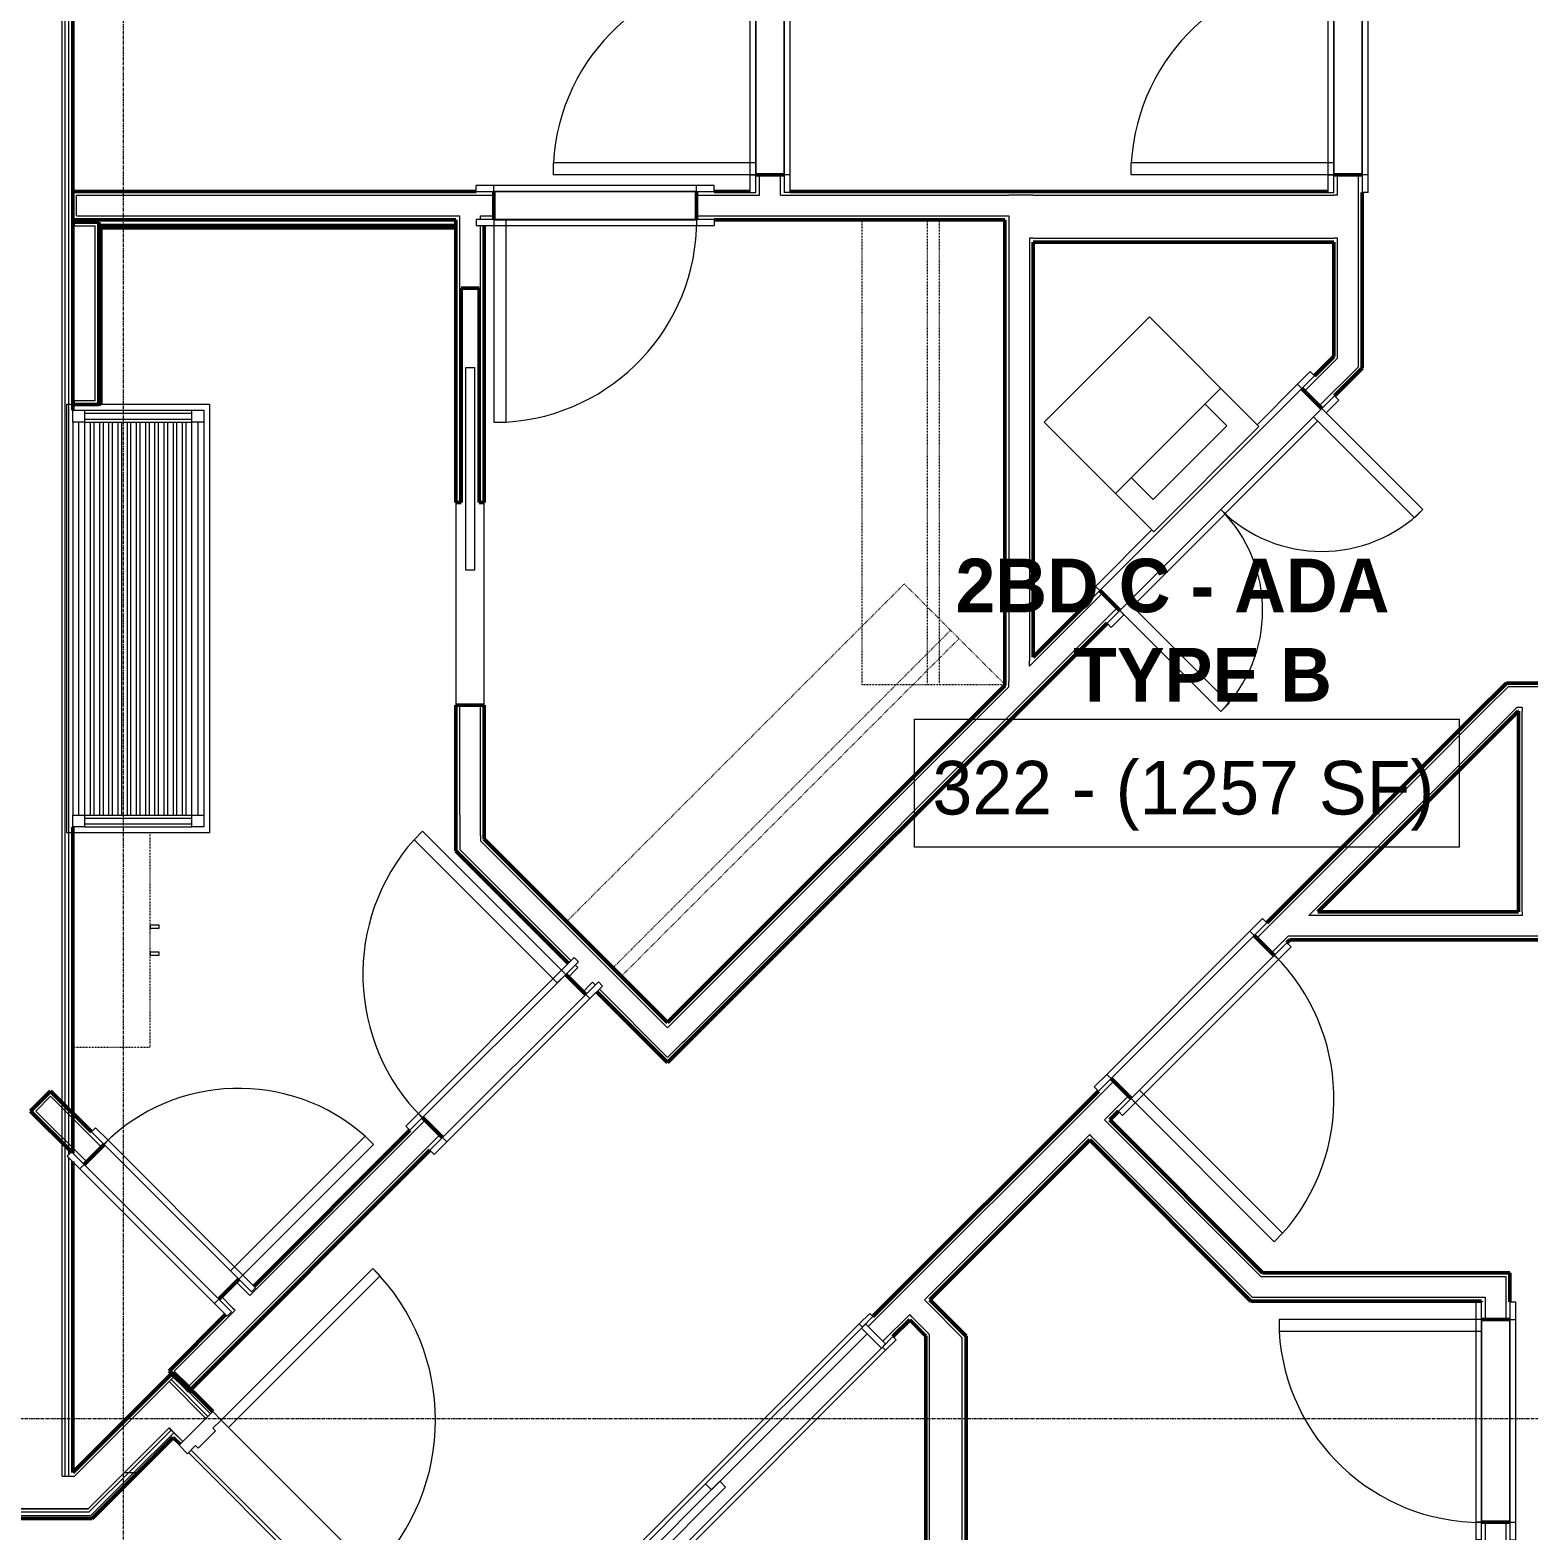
# Model space of a CAD drawing. Header units: inches. Extents: x -4235 to -464, y 9767 to 12347.
# Drawn here: x -2516 to -2264.3, y 10448.3 to 10700.4 of the extents above; entities that cross this region are included whole.
import ezdxf

# ---------------------------------------------------------------- set-up
doc = ezdxf.new("R2010")
doc.units = ezdxf.units.IN
doc.header["$MEASUREMENT"] = 0
doc.linetypes.add('Dash', pattern=[0.25, 0.125, -0.125])
doc.linetypes.add('Grid Line 1_2_', pattern=[0.875, 0.5, -0.125, 0.125, -0.125])
for name, color, linetype, lineweight in [('0-1', 7, 'Continuous', 5), ('0-2', 10, 'Continuous', 9), ('A-AREA-IDEN', 2, 'Continuous', 9), ('A-DOOR-1', 10, 'Continuous', 9), ('A-DOOR-2', 50, 'Continuous', 20), ('A-DOOR-3', 254, 'Continuous', 9), ('A-DOOR-FRAM-1', 10, 'Continuous', 9), ('A-DOOR-FRAM-2', 50, 'Continuous', 20), ('A-ROOF-1', 132, 'Continuous', 9), ('A-WALL-1', 7, 'Continuous', 50), ('A-WALL-2', 250, 'Continuous', 13), ('A-WALL-3', 10, 'Continuous', 9), ('A-WALL-4', 254, 'Continuous', 9), ('I-WALL-1', 7, 'Continuous', 50), ('I-WALL-2', 10, 'Continuous', 9), ('I-WALL-3', 254, 'Continuous', 9), ('P-SANR-FIXT-1', 10, 'Continuous', 9), ('Q-CASE-1', 254, 'Continuous', 9), ('Q-CASE-2', 10, 'Continuous', 9), ('Q-CASE-3', 254, 'Dash', 9), ('Q-CASE-4', 10, 'Dash', 9), ('Q-CASE-HDLN-1', 10, 'Dash', 9), ('Q-CASE-HDLN-2', 254, 'Dash', 9), ('S-GRID-1', 1, 'Grid Line 1_2_', 9)]:
    doc.layers.add(name, color=color, linetype=linetype, lineweight=lineweight)
doc.styles.add('Century Gothic', font='ufonts.com_century-gothic.ttf', dxfattribs={"height": 9})
doc.styles.add('Century Gothic_B', font='GOTHICB.TTF', dxfattribs={"height": 9})

# ---------------------------------------------------------------- blocks, each defined once
blk = doc.blocks.new('POCKET - FLUSH - 2-10 x 6-8-2882530-BACKGROUND - RCP - 3RD FLOOR')
at = {"layer": 'A-DOOR-2'}
for p, q in [((-39.67, -0.75), (-39.67, 0.75)), ((-39.67, 0.75), (-5.67, 0.75)), ((-5.67, 0.75), (-5.67, -0.75)), ((-5.67, -0.75), (-39.67, -0.75))]:
    blk.add_line(p, q, dxfattribs=at)
blk = doc.blocks.new('Bath Vanity - Bath Vanity 72_-2551085-BACKGROUND - RCP - 3RD FLOOR')
at = {"layer": 'Q-CASE-1'}
for p, q in [((-35.26, -1), (-35.26, 0)), ((-35.26, 0), (36.74, 0)), ((36.74, 0), (36.74, -1)), ((36.74, -1.01), (36.74, -5.34)), ((36.74, -5.38), (36.74, -5.75))]:
    blk.add_line(p, q, dxfattribs=at)
at = {"layer": 'Q-CASE-2'}
for p, q in [((-35.26, -24), (-35.26, -1)), ((-34.26, -3), (-34.26, -1)), ((-34.26, -1), (-32.26, -1)), ((33.74, -1), (-32.26, -1)), ((-32.26, -1), (-32.26, -3)), ((33.74, -2), (-32.26, -2)), ((33.74, -3), (33.74, -1)), ((33.74, -1), (35.74, -1)), ((35.74, -1), (35.74, -3)), ((-34.26, -3), (-34.26, -21)), ((-32.26, -3), (-34.26, -3)), ((-33.76, -3), (-33.76, -21)), ((-32.76, -3), (-32.76, -21)), ((33.74, -3), (-32.26, -3)), ((-32.26, -3), (-32.26, -21)), ((-32.26, -4), (33.74, -4)), ((33.74, -4.55), (-32.26, -4.55)), ((33.74, -3), (33.74, -21)), ((35.74, -3), (33.74, -3)), ((34.24, -3), (34.24, -21)), ((35.24, -3), (35.24, -21)), ((35.74, -3), (35.74, -21)), ((-32.26, -5.55), (33.74, -5.55)), ((33.74, -6.09), (-32.26, -6.09)), ((-32.26, -7.09), (33.74, -7.09)), ((36.74, -5.75), (36.74, -24)), ((33.74, -7.64), (-32.26, -7.64)), ((-32.26, -8.64), (33.74, -8.64)), ((33.74, -9.18), (-32.26, -9.18)), ((-32.26, -10.18), (33.74, -10.18)), ((33.74, -10.73), (-32.26, -10.73)), ((-32.26, -11.73), (33.74, -11.73)), ((33.74, -12.27), (-32.26, -12.27)), ((-32.26, -13.27), (33.74, -13.27)), ((33.74, -13.82), (-32.26, -13.82)), ((-32.26, -14.82), (33.74, -14.82)), ((33.74, -15.36), (-32.26, -15.36)), ((-32.26, -16.36), (33.74, -16.36)), ((33.74, -16.91), (-32.26, -16.91)), ((-32.26, -17.91), (33.74, -17.91)), ((33.74, -18.45), (-32.26, -18.45)), ((-32.26, -19.45), (33.74, -19.45)), ((33.74, -20), (-32.26, -20)), ((-34.26, -23), (-34.26, -21)), ((-34.26, -21), (-32.26, -21)), ((-32.26, -21), (33.74, -21)), ((-32.26, -21), (-32.26, -23)), ((33.74, -22), (-32.26, -22)), ((33.74, -23), (33.74, -21)), ((33.74, -21), (35.74, -21)), ((35.74, -21), (35.74, -23)), ((36.74, -24), (-35.26, -24)), ((-32.26, -23), (-34.26, -23)), ((33.74, -23), (-32.26, -23)), ((35.74, -23), (33.74, -23))]:
    blk.add_line(p, q, dxfattribs=at)
blk = doc.blocks.new('OD_CW_Closet - OD_CW_Closet-2622443-BACKGROUND - RCP - 3RD FLOOR')
at = {"layer": 'Q-CASE-HDLN-1'}
for p, q in [((0.74, 0), (80.94, 0)), ((80.94, 0), (80.94, -23.91)), ((0.74, -11), (80.94, -11)), ((0.74, -13), (80.94, -13)), ((80.94, -24), (80.85, -24))]:
    blk.add_line(p, q, dxfattribs=at)
at = {"layer": 'Q-CASE-HDLN-2'}
for p, q in [((0.74, -24), (0.74, 0)), ((80.85, -24), (0.74, -24)), ((80.94, -23.91), (80.94, -24))]:
    blk.add_line(p, q, dxfattribs=at)
blk = doc.blocks.new('OD_CW_Closet - OD_CW_Closet-3117592-BACKGROUND - RCP - 3RD FLOOR')
at = {"layer": 'Q-CASE-HDLN-1'}
for p, q in [((0.74, -24), (0.74, 0)), ((0.74, 0), (78.86, 0)), ((0.74, -11), (78.86, -11)), ((0.74, -13), (78.86, -13))]:
    blk.add_line(p, q, dxfattribs=at)
at = {"layer": 'Q-CASE-HDLN-2'}
for p, q in [((78.86, 0), (78.86, -24)), ((78.86, -24), (0.74, -24))]:
    blk.add_line(p, q, dxfattribs=at)
blk = doc.blocks.new('Stacked Washer and Dryer - 26_x25_ - Private-1372850-BACKGROUND - RCP - 3RD FLOOR')
at = {"layer": 'P-SANR-FIXT-1'}
for p, q in [((26, 12.5), (0, 12.5)), ((0, -12.5), (0, 12.5)), ((16.90625, -12.5), (16.90625, 12.5)), ((26, 12.5), (26, -12.5)), ((22.09375, 8.75), (16.90625, 8.75)), ((22.09375, -8.75), (22.09375, 8.75)), ((16.90625, -8.75), (22.09375, -8.75)), ((0, -12.5), (26, -12.5))]:
    blk.add_line(p, q, dxfattribs=at)
blk = doc.blocks.new('SWING - DOUBLE - FLUSH - 4-0 x 6-8 - DUMMY-V7-BACKGROUND - RCP - 3RD FLOOR')
at = {"layer": 'A-DOOR-1'}
for p, q in [((-24, 3.375), (-27, 3.375)), ((-27, 3.375), (-27, 2.375)), ((-10.6, 3.375), (-24, 3.375)), ((-24, 3.375), (-24, 2.375)), ((24, 3.375), (14.4, 3.375)), ((27, 3.375), (24, 3.375)), ((24, 3.375), (24, 2.375)), ((27, 3.375), (27, 2.375)), ((-27, 2.375), (-24, 2.375)), ((-24, 2.375), (24, 2.375)), ((24, 2.375), (27, 2.375)), ((-24, -2.375), (-27, -2.375)), ((-27, -3.375), (-27, -2.375)), ((-24, -3.375), (-24, -2.375)), ((22, -2.375), (-22, -2.375)), ((27, -2.375), (24, -2.375)), ((24, -3.375), (24, -2.375)), ((27, -3.375), (27, -2.375)), ((-27, -3.375), (-24, -3.375)), ((-22, -3.375), (22, -3.375)), ((24, -3.375), (27, -3.375))]:
    blk.add_line(p, q, dxfattribs=at)
for centre, start, end in [((-24, -2.375), 270, 0), ((24, -2.375), 180, 270)]:
    blk.add_arc(centre, 24, start, end, dxfattribs=at)
at = {"layer": 'A-DOOR-2'}
for p, q in [((-22, -2.375), (-24, -2.375)), ((-24, -2.375), (-24, -26.375)), ((-22, -26.375), (-22, -2.375)), ((22, -2.375), (24, -2.375)), ((22, -26.375), (22, -2.375)), ((24, -2.375), (24, -26.375)), ((-24, -26.375), (-22, -26.375)), ((24, -26.375), (22, -26.375))]:
    blk.add_line(p, q, dxfattribs=at)
at = {"layer": 'A-DOOR-3'}
blk.add_line((-22, -2.375), (-24, -2.375), dxfattribs=at)
blk = doc.blocks.new('SWING - SINGLE - FLUSH - 2-10 x 6-8 - PRIVACY-3199407-BACKGROUND - RCP - 3RD FLOOR')
at = {"layer": 'A-DOOR-1'}
blk.add_arc((17, 2.37), 34.07, 93.3657, 180, dxfattribs=at)
at = {"layer": 'A-DOOR-2'}
for p, q in [((15, 2.37), (15, 36.38)), ((17, 36.38), (15, 36.38)), ((17, 2.37), (17, 36.38)), ((17, 2.37), (15, 2.37))]:
    blk.add_line(p, q, dxfattribs=at)
at = {"layer": 'A-DOOR-FRAM-1'}
for p, q in [((-17, 3.37), (-20, 3.37)), ((-20, 2.37), (-20, 3.37)), ((17, 3.37), (-17, 3.37)), ((-17, 2.37), (-17, 3.37)), ((20, 3.37), (17, 3.37)), ((17, 2.37), (17, 3.37)), ((20, 2.37), (20, 3.37)), ((-20, 2.37), (-17, 2.37)), ((-17, 2.37), (17, 2.37)), ((17, 2.37), (20, 2.37)), ((-17, -2.38), (-20, -2.38)), ((-20, -2.38), (-20, -3.38)), ((17, -2.38), (-17, -2.38)), ((-17, -2.38), (-17, -3.38)), ((20, -2.38), (17, -2.38)), ((17, -2.38), (17, -3.38)), ((20, -2.38), (20, -3.38)), ((-20, -3.38), (-17, -3.38)), ((-17, -3.38), (17, -3.38)), ((17, -3.38), (20, -3.38))]:
    blk.add_line(p, q, dxfattribs=at)
blk = doc.blocks.new('SWING - SINGLE - FLUSH - 2-8 x 6-8 - PASSAGE-3199406-BACKGROUND - RCP - 3RD FLOOR')
at = {"layer": 'A-DOOR-1'}
blk.add_arc((16, 2.37), 32.07, 93.5759, 180, dxfattribs=at)
at = {"layer": 'A-DOOR-2'}
for p, q in [((14, 2.37), (14, 34.38)), ((16, 34.38), (14, 34.38)), ((16, 2.37), (16, 34.38)), ((16, 2.37), (14, 2.37))]:
    blk.add_line(p, q, dxfattribs=at)
at = {"layer": 'A-DOOR-FRAM-1'}
for p, q in [((-16, 3.37), (-19, 3.37)), ((-19, 2.37), (-19, 3.37)), ((16, 3.37), (-16, 3.37)), ((-16, 2.37), (-16, 3.37)), ((19, 3.37), (16, 3.37)), ((16, 2.37), (16, 3.37)), ((19, 2.37), (19, 3.37)), ((-19, 2.37), (-16, 2.37)), ((-16, 2.37), (16, 2.37)), ((16, 2.37), (19, 2.37)), ((-16, -2.38), (-19, -2.38)), ((-19, -2.38), (-19, -3.38)), ((16, -2.38), (-16, -2.38)), ((-16, -2.38), (-16, -3.38)), ((19, -2.38), (16, -2.38)), ((16, -2.38), (16, -3.38)), ((19, -2.38), (19, -3.38)), ((-19, -3.38), (-16, -3.38)), ((-16, -3.38), (16, -3.38)), ((16, -3.38), (19, -3.38))]:
    blk.add_line(p, q, dxfattribs=at)
blk = doc.blocks.new('SWING - SINGLE - FLUSH - 2-10 x 6-8 - PRIVACY-3199405-BACKGROUND - RCP - 3RD FLOOR')
at = {"layer": 'A-DOOR-1'}
blk.add_arc((17, -2.37), 34.07, 180, 266.6343, dxfattribs=at)
at = {"layer": 'A-DOOR-2'}
for p, q in [((15, -2.37), (15, -36.38)), ((17, -2.37), (15, -2.37)), ((17, -2.37), (17, -36.38)), ((17, -36.38), (15, -36.38))]:
    blk.add_line(p, q, dxfattribs=at)
at = {"layer": 'A-DOOR-FRAM-1'}
for p, q in [((-17, 3.38), (-20, 3.38)), ((-20, 3.38), (-20, 2.38)), ((17, 3.38), (-17, 3.38)), ((-17, 3.38), (-17, 2.38)), ((20, 3.38), (17, 3.38)), ((17, 3.38), (17, 2.38)), ((20, 3.38), (20, 2.38)), ((-20, 2.38), (-17, 2.38)), ((-17, 2.38), (17, 2.38)), ((17, 2.38), (20, 2.38)), ((-17, -2.37), (-20, -2.37)), ((-20, -3.37), (-20, -2.37)), ((17, -2.37), (-17, -2.37)), ((-17, -3.37), (-17, -2.37)), ((20, -2.37), (17, -2.37)), ((17, -3.37), (17, -2.37)), ((20, -3.37), (20, -2.37)), ((-20, -3.37), (-17, -3.37)), ((-17, -3.37), (17, -3.37)), ((17, -3.37), (20, -3.37))]:
    blk.add_line(p, q, dxfattribs=at)
blk = doc.blocks.new('SWING - SINGLE - FLUSH - 2-10 x 6-8 - PASSAGE-3199424-BACKGROUND - RCP - 3RD FLOOR')
at = {"layer": 'A-DOOR-1'}
blk.add_arc((17, 2.37), 34.07, 93.3657, 180, dxfattribs=at)
at = {"layer": 'A-DOOR-2'}
for p, q in [((15, 2.37), (15, 36.38)), ((17, 36.38), (15, 36.38)), ((17, 2.37), (17, 36.38)), ((17, 2.37), (15, 2.37))]:
    blk.add_line(p, q, dxfattribs=at)
at = {"layer": 'A-DOOR-FRAM-1'}
for p, q in [((-17, 3.37), (-20, 3.37)), ((-20, 2.37), (-20, 3.37)), ((17, 3.37), (-17, 3.37)), ((-17, 2.37), (-17, 3.37)), ((20, 3.37), (17, 3.37)), ((17, 2.37), (17, 3.37)), ((20, 2.37), (20, 3.37)), ((-20, 2.37), (-17, 2.37)), ((-17, 2.37), (17, 2.37)), ((17, 2.37), (20, 2.37)), ((-17, -2.38), (-20, -2.38)), ((-20, -2.38), (-20, -3.38)), ((17, -2.38), (-17, -2.38)), ((-17, -2.38), (-17, -3.38)), ((20, -2.38), (17, -2.38)), ((17, -2.38), (17, -3.38)), ((20, -2.38), (20, -3.38)), ((-20, -3.38), (-17, -3.38)), ((-17, -3.38), (17, -3.38)), ((17, -3.38), (20, -3.38))]:
    blk.add_line(p, q, dxfattribs=at)
blk = doc.blocks.new('SLIDING - FLUSH - 6-0 x 6-8-3203588-BACKGROUND - RCP - 3RD FLOOR')
at = {"layer": 'A-DOOR-1'}
for p, q in [((-38.75, 2.5), (-38.75, 3.25)), ((-36.25, 3.25), (-38.75, 3.25)), ((36.25, 3.25), (-36.25, 3.25)), ((-36.25, 3.25), (-36.25, 2.5)), ((36.25, 2.5), (36.25, 3.25)), ((36.25, 3.25), (38.75, 3.25)), ((38.75, 3.25), (38.75, 2.5)), ((-38.75, 2.5), (-36.25, 2.5)), ((36, 0.5), (-1, 0.5)), ((-1, 0.5), (-1, -0.875)), ((36, 0.5), (36, -0.875)), ((38.75, 2.5), (36.25, 2.5)), ((-38.75, -3), (-38.75, -2.25)), ((-36.25, -2.25), (-38.75, -2.25)), ((-36.25, -2.25), (-36.25, -3)), ((1, -0.875), (-36, -0.875)), ((-36, -0.875), (-36, -2.25)), ((-36, -2.25), (1, -2.25)), ((-1, -0.875), (36, -0.875)), ((1, -0.875), (1, -2.25)), ((36.25, -2.25), (38.75, -2.25)), ((36.25, -3), (36.25, -2.25)), ((38.75, -2.25), (38.75, -3)), ((-38.75, -3), (-36.25, -3)), ((-36.25, -3), (36.25, -3)), ((38.75, -3), (36.25, -3))]:
    blk.add_line(p, q, dxfattribs=at)
at = {"layer": 'A-DOOR-FRAM-1'}
for p, q in [((-37, -2.25), (-37, 2.5)), ((-36, 2.5), (-37, 2.5)), ((36, 2.5), (-36, 2.5)), ((-36, 2.5), (-36, -2.25)), ((36, -2.25), (36, 2.5)), ((36, 2.5), (37, 2.5)), ((37, 2.5), (37, -2.25)), ((-37, -2.25), (-36, -2.25)), ((1, -2.25), (36, -2.25)), ((37, -2.25), (36, -2.25))]:
    blk.add_line(p, q, dxfattribs=at)
blk = doc.blocks.new('300 Series Wall Hung Cabinet_326 - 36_-V47-BACKGROUND - RCP - 3RD FLOOR')
at = {"layer": 'Q-CASE-2'}
for p, q in [((-2.01, -13.19), (-2.5, -13.19)), ((-2.5, -13.19), (-2.5, -14.69)), ((-2.5, -14.69), (-2.01, -14.69)), ((-2.01, -14.69), (-2.01, -13.19)), ((2.49, -13.19), (2, -13.19)), ((2, -13.19), (2, -14.69)), ((2, -14.69), (2.49, -14.69)), ((2.49, -14.69), (2.49, -13.19))]:
    blk.add_line(p, q, dxfattribs=at)
at = {"layer": 'Q-CASE-3'}
blk.add_line((18, -0.19), (-18, -0.19), dxfattribs=at)
at = {"layer": 'Q-CASE-4'}
for p, q in [((-18, -0.19), (-18, -13.19)), ((-18, -13.19), (18, -13.19))]:
    blk.add_line(p, q, dxfattribs=at)
blk = doc.blocks.new('CTR - 1st Phase - Unit Layouts_rvt-1-BACKGROUND - RCP - 3RD FLOOR')
at = {"layer": 'A-WALL-1'}
for p, q in [((-2394.12, 10676.13), (-2389.37, 10676.13)), ((-2297.07, 10676.13), (-2292.32, 10676.13)), ((-2508.87, 10672.7), (-2508.87, 10673.32)), ((-2508.87, 10673.32), (-2441.12, 10673.32)), ((-2508.87, 10669.2), (-2508.87, 10672.7)), ((-2438.12, 10673.32), (-2438.12, 10668.57)), ((-2404.12, 10668.57), (-2404.12, 10673.32)), ((-2401.12, 10673.32), (-2395.12, 10673.32)), ((-2388.37, 10673.32), (-2352.3, 10673.32)), ((-2352.3, 10673.32), (-2351.67, 10673.32)), ((-2351.67, 10673.32), (-2347.55, 10673.32)), ((-2292.32, 10673.13), (-2292.32, 10650.33)), ((-2508.87, 10668.57), (-2508.87, 10669.2)), ((-2444.5, 10668.57), (-2508.87, 10668.57)), ((-2444.5, 10621.06), (-2444.5, 10668.57)), ((-2352.3, 10668.57), (-2401.12, 10668.57)), ((-2352.3, 10590.36), (-2352.3, 10668.57)), ((-2508.87, 10637.54), (-2508.87, 10668.16)), ((-2508.87, 10668.16), (-2508.62, 10668.16)), ((-2508.62, 10668.16), (-2505.12, 10668.16)), ((-2505.12, 10668.16), (-2504.5, 10668.16)), ((-2504.5, 10668.16), (-2504.5, 10637.54)), ((-2504.5, 10667.57), (-2444.5, 10667.57)), ((-2504.5, 10667.2), (-2504.5, 10667.57)), ((-2504.5, 10637.57), (-2504.5, 10667.2)), ((-2444.87, 10667.2), (-2504.12, 10667.2)), ((-2504.12, 10667.2), (-2504.12, 10637.57)), ((-2444.5, 10667.57), (-2444.5, 10667.2)), ((-2439.75, 10667.57), (-2439.75, 10621.06)), ((-2347.55, 10664.82), (-2347.55, 10595.11)), ((-2297.07, 10645.58), (-2297.07, 10664.82)), ((-2440.62, 10657.06), (-2443.62, 10657.06)), ((-2443.62, 10657.06), (-2443.62, 10621.06)), ((-2440.62, 10621.06), (-2440.62, 10657.06)), ((-2292.32, 10650.33), (-2292.32, 10644.5)), ((-2300.32, 10642.34), (-2297.07, 10645.58)), ((-2292.32, 10643.62), (-2296.96, 10638.98)), ((-2292.32, 10644.5), (-2292.32, 10643.62)), ((-2299.08, 10636.86), (-2302.44, 10640.22)), ((-2508.62, 10637.54), (-2508.87, 10637.54)), ((-2505.12, 10637.54), (-2508.62, 10637.54)), ((-2504.5, 10637.54), (-2505.12, 10637.54)), ((-2504.12, 10637.57), (-2504.5, 10637.57)), ((-2443.62, 10621.06), (-2444.5, 10621.06)), ((-2439.75, 10621.06), (-2440.62, 10621.06)), ((-2336.38, 10606.28), (-2333.02, 10602.92)), ((-2347.55, 10595.11), (-2338.5, 10604.16)), ((-2335.14, 10600.8), (-2405.59, 10530.35)), ((-2408.95, 10533.71), (-2352.3, 10590.36)), ((-2268.68, 10590.13), (-2268.05, 10590.75)), ((-2268.05, 10590.75), (-2243.53, 10590.75)), ((-2272.8, 10586), (-2268.68, 10590.13)), ((-2444.5, 10569.26), (-2444.5, 10587.06)), ((-2444.5, 10587.06), (-2439.75, 10587.06)), ((-2439.75, 10587.06), (-2439.75, 10564.51)), ((-2308.32, 10550.49), (-2272.8, 10586)), ((-2266.08, 10586), (-2299.73, 10552.35)), ((-2266.04, 10586), (-2266.08, 10586)), ((-2266.04, 10552.35), (-2266.04, 10586)), ((-2444.5, 10563.43), (-2444.5, 10569.26)), ((-2444.5, 10562.54), (-2444.5, 10563.43)), ((-2425.62, 10543.67), (-2444.5, 10562.54)), ((-2439.75, 10564.51), (-2408.95, 10533.71)), ((-2299.73, 10552.35), (-2266.04, 10552.35)), ((-2307.08, 10545.01), (-2310.44, 10548.36)), ((-2304.48, 10547.6), (-2304.96, 10547.13)), ((-2258.07, 10547.6), (-2304.48, 10547.6)), ((-2422.71, 10538.45), (-2426.07, 10541.81)), ((-2408.95, 10526.99), (-2420.85, 10538.9)), ((-2405.59, 10530.35), (-2408.51, 10527.44)), ((-2408.51, 10527.44), (-2408.95, 10526.99)), ((-2513.03, 10521.78), (-2512.59, 10522.22)), ((-2512.59, 10522.22), (-2505.73, 10515.36)), ((-2374.47, 10484.34), (-2336.6, 10522.2)), ((-2334.48, 10524.32), (-2331.12, 10520.96)), ((-2515.51, 10519.31), (-2513.03, 10521.78)), ((-2515.95, 10518.86), (-2515.51, 10519.31)), ((-2509.09, 10512), (-2515.95, 10518.86)), ((-2450.11, 10517.77), (-2446.75, 10514.41)), ((-2333.25, 10518.84), (-2334.71, 10517.38)), ((-2334.71, 10517.38), (-2309.05, 10491.71)), ((-2478.42, 10489.46), (-2452.23, 10515.65)), ((-2503.61, 10513.24), (-2506.97, 10509.88)), ((-2448.87, 10512.29), (-2489.33, 10471.83)), ((-2338.07, 10514.02), (-2364.94, 10487.15)), ((-2311.02, 10486.96), (-2338.07, 10514.02)), ((-2484.34, 10487.25), (-2480.98, 10490.61)), ((-2309.05, 10491.71), (-2267.5, 10491.71)), ((-2267.5, 10491.71), (-2267.5, 10491.09)), ((-2267.5, 10491.09), (-2267.5, 10486.96)), ((-2364.94, 10487.15), (-2358.84, 10481.04)), ((-2310.13, 10486.96), (-2311.02, 10486.96)), ((-2304.3, 10486.96), (-2310.13, 10486.96)), ((-2272.25, 10486.96), (-2304.3, 10486.96)), ((-2272.25, 10486.84), (-2272.25, 10486.96)), ((-2267.5, 10486.96), (-2267.5, 10486.84)), ((-2492.69, 10475.19), (-2483.19, 10484.69)), ((-2368.3, 10483.79), (-2371.11, 10480.98)), ((-2365.59, 10481.08), (-2368.3, 10483.79)), ((-2267.5, 10483.84), (-2272.25, 10483.84)), ((-2365.59, 10419.41), (-2365.59, 10481.08)), ((-2358.84, 10481.04), (-2358.84, 10480.16)), ((-2358.84, 10480.16), (-2358.84, 10474.33)), ((-2492.25, 10474.74), (-2492.69, 10475.19)), ((-2489.77, 10472.27), (-2492.25, 10474.74)), ((-2358.84, 10474.33), (-2358.84, 10419.41)), ((-2489.33, 10471.83), (-2489.77, 10472.27)), ((-2272.25, 10449.84), (-2267.5, 10449.84))]:
    blk.add_line(p, q, dxfattribs=at)
at = {"layer": 'A-WALL-2'}
for p, q in [((-2393.5, 10673.32), (-2393.5, 10676.13)), ((-2390, 10673.32), (-2390, 10676.13)), ((-2296.45, 10672.7), (-2296.45, 10676.13)), ((-2292.95, 10649.71), (-2292.95, 10676.13)), ((-2508.25, 10669.2), (-2508.25, 10672.7)), ((-2508.25, 10672.7), (-2438.12, 10672.7)), ((-2404.12, 10672.7), (-2393.5, 10672.7)), ((-2393.5, 10672.7), (-2393.5, 10673.32)), ((-2390, 10672.7), (-2390, 10673.32)), ((-2390, 10672.7), (-2352.3, 10672.7)), ((-2352.3, 10672.7), (-2351.67, 10672.7)), ((-2348.17, 10672.7), (-2351.67, 10672.7)), ((-2347.55, 10672.7), (-2348.17, 10672.7)), ((-2347.55, 10672.7), (-2297.07, 10672.7)), ((-2296.45, 10672.7), (-2297.07, 10672.7)), ((-2508.25, 10669.2), (-2443.87, 10669.2)), ((-2443.87, 10668.57), (-2443.87, 10669.2)), ((-2443.87, 10621.06), (-2443.87, 10668.57)), ((-2440.37, 10668.57), (-2440.37, 10669.2)), ((-2440.37, 10669.2), (-2438.12, 10669.2)), ((-2404.12, 10669.2), (-2352.3, 10669.2)), ((-2352.3, 10669.2), (-2351.67, 10669.2)), ((-2351.67, 10669.2), (-2351.67, 10590.98)), ((-2508.62, 10668.16), (-2508.62, 10667.54)), ((-2508.62, 10667.54), (-2508.62, 10668.16)), ((-2508.62, 10667.54), (-2505.12, 10667.54)), ((-2508.62, 10638.16), (-2508.62, 10667.54)), ((-2505.12, 10638.16), (-2505.12, 10667.54)), ((-2440.37, 10621.06), (-2440.37, 10667.57)), ((-2348.17, 10665.45), (-2348.17, 10594.48)), ((-2347.55, 10665.45), (-2348.17, 10665.45)), ((-2347.55, 10665.45), (-2297.07, 10665.45)), ((-2296.45, 10665.45), (-2297.07, 10665.45)), ((-2296.45, 10646.21), (-2296.45, 10665.45)), ((-2292.95, 10648.83), (-2292.95, 10649.71)), ((-2292.95, 10643.88), (-2292.95, 10648.83)), ((-2296.45, 10645.33), (-2296.45, 10646.21)), ((-2302, 10639.78), (-2296.45, 10645.33)), ((-2299.52, 10637.3), (-2292.95, 10643.88)), ((-2508.62, 10638.16), (-2508.62, 10637.54)), ((-2505.12, 10638.16), (-2508.62, 10638.16)), ((-2508.62, 10637.54), (-2508.62, 10638.16)), ((-2348.17, 10593.6), (-2335.94, 10605.84)), ((-2406.03, 10530.79), (-2333.46, 10603.36)), ((-2348.17, 10593.6), (-2348.17, 10594.48)), ((-2351.67, 10590.1), (-2351.67, 10590.98)), ((-2408.51, 10533.27), (-2351.67, 10590.1)), ((-2267.79, 10590.13), (-2271.29, 10586.63)), ((-2242.9, 10590.13), (-2267.79, 10590.13)), ((-2443.87, 10568.64), (-2443.87, 10587.06)), ((-2440.37, 10565.14), (-2440.37, 10587.06)), ((-2282.45, 10575.47), (-2271.92, 10586)), ((-2277.5, 10575.47), (-2266.97, 10586)), ((-2271.29, 10586.63), (-2271.92, 10586)), ((-2266.34, 10586.63), (-2266.97, 10586)), ((-2265.41, 10586.63), (-2266.34, 10586.63)), ((-2265.41, 10586.63), (-2265.41, 10586)), ((-2265.41, 10552.35), (-2265.41, 10586)), ((-2310, 10547.92), (-2282.45, 10575.47)), ((-2301.24, 10551.73), (-2277.5, 10575.47)), ((-2443.87, 10568.64), (-2443.87, 10567.75)), ((-2443.87, 10567.75), (-2443.87, 10562.8)), ((-2440.37, 10565.14), (-2440.37, 10564.25)), ((-2425.18, 10544.11), (-2443.87, 10562.8)), ((-2408.95, 10532.83), (-2440.37, 10564.25)), ((-2300.36, 10551.73), (-2301.24, 10551.73)), ((-2265.41, 10551.73), (-2300.36, 10551.73)), ((-2265.41, 10552.35), (-2265.41, 10551.73)), ((-2307.52, 10545.45), (-2304.74, 10548.23)), ((-2303.86, 10548.23), (-2304.74, 10548.23)), ((-2256.32, 10548.23), (-2303.86, 10548.23)), ((-2424.47, 10542.52), (-2425.62, 10541.37)), ((-2424.03, 10542.96), (-2424.47, 10543.4)), ((-2424.03, 10542.96), (-2424.47, 10542.52)), ((-2422, 10540.05), (-2423.15, 10538.9)), ((-2421.56, 10540.49), (-2422, 10540.05)), ((-2421.12, 10540.05), (-2421.56, 10540.49)), ((-2408.95, 10527.88), (-2420.41, 10539.34)), ((-2408.95, 10532.83), (-2408.51, 10533.27)), ((-2408.95, 10527.88), (-2406.47, 10530.35)), ((-2406.47, 10530.35), (-2406.03, 10530.79)), ((-2375.26, 10482.66), (-2334.04, 10523.88)), ((-2515.07, 10518.86), (-2512.59, 10521.34)), ((-2512.59, 10521.34), (-2504.05, 10512.8)), ((-2335.6, 10517.38), (-2331.57, 10521.41)), ((-2515.07, 10518.86), (-2506.52, 10510.32)), ((-2449.66, 10517.33), (-2479.12, 10487.87)), ((-2335.15, 10516.93), (-2335.6, 10517.38)), ((-2447.19, 10514.85), (-2489.33, 10472.71)), ((-2365.83, 10487.15), (-2338.07, 10514.9)), ((-2337.63, 10514.46), (-2338.07, 10514.9)), ((-2335.15, 10516.93), (-2309.31, 10491.09)), ((-2337.63, 10514.46), (-2310.76, 10487.59)), ((-2481.42, 10490.17), (-2479.56, 10488.31)), ((-2309.31, 10491.09), (-2308.42, 10491.09)), ((-2308.42, 10491.09), (-2268.12, 10491.09)), ((-2268.12, 10487.59), (-2268.12, 10491.09)), ((-2483.9, 10487.69), (-2482.04, 10485.84)), ((-2479.56, 10488.31), (-2479.12, 10487.87)), ((-2365.38, 10486.7), (-2365.83, 10487.15)), ((-2310.76, 10487.59), (-2305.81, 10487.59)), ((-2305.81, 10487.59), (-2304.92, 10487.59)), ((-2304.92, 10487.59), (-2271.62, 10487.59)), ((-2271.62, 10486.96), (-2271.62, 10487.59)), ((-2271.62, 10483.84), (-2271.62, 10486.96)), ((-2268.12, 10486.96), (-2268.12, 10487.59)), ((-2268.12, 10483.84), (-2268.12, 10486.96)), ((-2481.6, 10485.4), (-2491.81, 10475.19)), ((-2482.04, 10485.84), (-2481.6, 10485.4)), ((-2372.79, 10480.19), (-2368.3, 10484.67)), ((-2367.86, 10484.23), (-2368.3, 10484.67)), ((-2359.46, 10480.79), (-2365.38, 10486.7)), ((-2364.96, 10481.34), (-2367.86, 10484.23)), ((-2364.96, 10480.45), (-2364.96, 10481.34)), ((-2364.96, 10419.41), (-2364.96, 10480.45)), ((-2359.46, 10475.84), (-2359.46, 10480.79)), ((-2489.33, 10472.71), (-2491.81, 10475.19)), ((-2359.46, 10474.95), (-2359.46, 10475.84)), ((-2359.46, 10419.41), (-2359.46, 10474.95)), ((-2271.62, 10420.04), (-2271.62, 10449.84)), ((-2268.12, 10420.04), (-2268.12, 10449.84))]:
    blk.add_line(p, q, dxfattribs=at)
at = {"layer": 'A-WALL-3'}
for p, q in [((-2394.12, 10710.13), (-2394.12, 10676.13)), ((-2389.37, 10676.13), (-2389.37, 10710.13)), ((-2297.07, 10710.13), (-2297.07, 10676.13)), ((-2292.32, 10676.13), (-2292.32, 10710.13)), ((-2404.12, 10673.32), (-2438.12, 10673.32)), ((-2438.12, 10668.57), (-2404.12, 10668.57)), ((-2302.44, 10640.22), (-2336.38, 10606.28)), ((-2331.61, 10604.33), (-2300.5, 10635.45)), ((-2444.5, 10621.06), (-2444.5, 10587.06)), ((-2439.75, 10587.06), (-2439.75, 10621.06)), ((-2310.44, 10548.36), (-2334.48, 10524.32)), ((-2331.12, 10520.96), (-2307.08, 10545.01)), ((-2426.07, 10541.81), (-2450.11, 10517.77)), ((-2446.75, 10514.41), (-2422.71, 10538.45)), ((-2480.98, 10490.61), (-2503.61, 10513.24)), ((-2506.97, 10509.88), (-2484.34, 10487.25)), ((-2375.7, 10483.1), (-2372.34, 10479.74)), ((-2272.25, 10483.84), (-2272.25, 10449.84)), ((-2267.5, 10449.84), (-2267.5, 10483.84))]:
    blk.add_line(p, q, dxfattribs=at)
at = {"layer": 'A-WALL-4'}
for p, q in [((-2389.37, 10676.13), (-2394.12, 10676.13)), ((-2292.32, 10676.13), (-2297.07, 10676.13)), ((-2438.12, 10668.57), (-2438.12, 10673.32)), ((-2404.12, 10673.32), (-2404.12, 10668.57)), ((-2443.62, 10657.06), (-2440.62, 10657.06)), ((-2443.62, 10621.06), (-2443.62, 10657.06)), ((-2440.62, 10657.06), (-2440.62, 10621.06)), ((-2299.08, 10636.86), (-2302.44, 10640.22)), ((-2444.5, 10621.06), (-2443.62, 10621.06)), ((-2440.62, 10621.06), (-2439.75, 10621.06)), ((-2333.02, 10602.92), (-2336.38, 10606.28)), ((-2333.02, 10602.92), (-2331.61, 10604.33)), ((-2439.75, 10587.06), (-2444.5, 10587.06)), ((-2310.44, 10548.36), (-2307.08, 10545.01)), ((-2422.71, 10538.45), (-2426.07, 10541.81)), ((-2334.48, 10524.32), (-2331.12, 10520.96)), ((-2446.75, 10514.41), (-2450.11, 10517.77)), ((-2506.97, 10509.88), (-2503.61, 10513.24)), ((-2484.34, 10487.25), (-2480.98, 10490.61)), ((-2272.25, 10483.84), (-2267.5, 10483.84)), ((-2267.5, 10449.84), (-2272.25, 10449.84))]:
    blk.add_line(p, q, dxfattribs=at)
at = {"layer": 'I-WALL-1'}
for p, q in [((-2347.55, 10673.32), (-2298.07, 10673.32)), ((-2297.07, 10664.82), (-2347.55, 10664.82))]:
    blk.add_line(p, q, dxfattribs=at)
at = {"layer": '0-2'}
for name, p, rotation in [('SWING - SINGLE - FLUSH - 2-10 x 6-8 - PRIVACY-3199405-BACKGROUND - RCP - 3RD FLOOR', (-2391.75, 10693.13), 269.9999999999462), ('SWING - SINGLE - FLUSH - 2-10 x 6-8 - PRIVACY-3199405-BACKGROUND - RCP - 3RD FLOOR', (-2294.7, 10693.13), 269.9999999999876), ('SWING - SINGLE - FLUSH - 2-10 x 6-8 - PASSAGE-3199424-BACKGROUND - RCP - 3RD FLOOR', (-2421.12, 10670.95), 180), ('OD_CW_Closet - OD_CW_Closet-3117592-BACKGROUND - RCP - 3RD FLOOR', (-2376.3, 10589.71), 89.99999999999395), ('Stacked Washer and Dryer - 26_x25_ - Private-1372850-BACKGROUND - RCP - 3RD FLOOR', (-2336.86, 10643.39), 315.0000000001129), ('POCKET - FLUSH - 2-10 x 6-8-2882530-BACKGROUND - RCP - 3RD FLOOR', (-2442.12, 10604.06), 269.999999999937), ('SWING - DOUBLE - FLUSH - 4-0 x 6-8 - DUMMY-V7-BACKGROUND - RCP - 3RD FLOOR', (-2317.73, 10621.57), 45.00000000011767), ('Bath Vanity - Bath Vanity 72_-2551085-BACKGROUND - RCP - 3RD FLOOR', (-2509.87, 10600.84), 90.00000000007198), ('OD_CW_Closet - OD_CW_Closet-2622443-BACKGROUND - RCP - 3RD FLOOR', (-2426.44, 10550.16), 45.00000000002373), ('SWING - SINGLE - FLUSH - 2-10 x 6-8 - PRIVACY-3199407-BACKGROUND - RCP - 3RD FLOOR', (-2436.41, 10528.11), 44.99999999996775), ('300 Series Wall Hung Cabinet_326 - 36_-V47-BACKGROUND - RCP - 3RD FLOOR', (-2509.06, 10547.57), 89.99999999992603), ('SWING - SINGLE - FLUSH - 2-10 x 6-8 - PRIVACY-3199407-BACKGROUND - RCP - 3RD FLOOR', (-2320.78, 10534.66), 225.000000000065), ('SWING - SINGLE - FLUSH - 2-8 x 6-8 - PASSAGE-3199406-BACKGROUND - RCP - 3RD FLOOR', (-2493.97, 10500.25), 314.9999999999997), ('SLIDING - FLUSH - 6-0 x 6-8-3203588-BACKGROUND - RCP - 3RD FLOOR', (-2400.28, 10455.35), 225.000000000065), ('SWING - SINGLE - FLUSH - 2-10 x 6-8 - PRIVACY-3199407-BACKGROUND - RCP - 3RD FLOOR', (-2269.87, 10466.84), 90.00000000017671)]:
    blk.add_blockref(name, p, dxfattribs=dict(at, rotation=rotation))
blk = doc.blocks.new('HOLLOW METAL - UNIT DOOR-2191977-BACKGROUND - RCP - 3RD FLOOR')
at = {"layer": 'A-DOOR-1'}
blk.add_arc((18, -4.125), 36, 180, 270, dxfattribs=at)
at = {"layer": 'A-DOOR-2'}
for p, q in [((16.25, -4.125), (18, -4.125)), ((16.25, -40.125), (16.25, -4.125)), ((18, -4.125), (18, -40.125)), ((18, -40.125), (16.25, -40.125))]:
    blk.add_line(p, q, dxfattribs=at)
at = {"layer": 'A-DOOR-FRAM-2'}
for p, q in [((-20, 3.875), (-18, 3.875)), ((-20, -4.125), (-20, 3.875)), ((-18, 3.875), (-18, 1.9375)), ((18, 3.875), (20, 3.875)), ((18, 1.9375), (18, 3.875)), ((20, 3.875), (20, -4.125)), ((-18, 1.9375), (-17.375, 1.9375)), ((-17.375, 1.9375), (-17.375, -2.1875)), ((17.375, 1.9375), (18, 1.9375)), ((17.375, -2.1875), (17.375, 1.9375)), ((-18, -2.1875), (-18, -4.125)), ((-17.375, -2.1875), (-18, -2.1875)), ((18, -2.1875), (17.375, -2.1875)), ((18, -4.125), (18, -2.1875)), ((-18, -4.125), (-20, -4.125)), ((20, -4.125), (18, -4.125))]:
    blk.add_line(p, q, dxfattribs=at)
blk = doc.blocks.new('CTR - 1st Phase - Common Walls_rvt-1-BACKGROUND - RCP - 3RD FLOOR')
at = {"layer": 'A-WALL-2'}
for p, q in [((-2510.62, 10458.16), (-2510.62, 10843.14)), ((-2510.12, 10458.16), (-2510.12, 10843.14)), ((-2509.5, 10511.59), (-2509.5, 10843.14)), ((-2509.5, 10458.16), (-2509.5, 10511)), ((-2492.69, 10473.42), (-2496.58, 10469.53)), ((-2492.34, 10473.77), (-2492.69, 10473.42)), ((-2492.69, 10473.42), (-2486.5, 10467.23)), ((-2491.9, 10474.21), (-2492.34, 10473.77)), ((-2492.34, 10473.77), (-2486.15, 10467.58)), ((-2491.9, 10474.21), (-2485.71, 10468.03)), ((-2496.58, 10469.53), (-2497.02, 10469.09)), ((-2497.02, 10469.09), (-2507.95, 10458.16)), ((-2493.13, 10465.2), (-2500.17, 10458.16)), ((-2492.78, 10464.84), (-2499.46, 10458.16)), ((-2492.34, 10464.4), (-2498.58, 10458.16)), ((-2492.69, 10465.64), (-2493.13, 10465.2)), ((-2492.34, 10465.29), (-2492.78, 10464.84)), ((-2492.69, 10465.64), (-2492.34, 10465.29)), ((-2492.34, 10465.29), (-2492.69, 10465.64)), ((-2492.34, 10465.29), (-2491.9, 10464.84)), ((-2491.9, 10464.84), (-2492.34, 10465.29)), ((-2491.9, 10464.84), (-2492.34, 10464.4)), ((-2491.9, 10464.84), (-2490.39, 10463.34)), ((-2510.62, 10457.54), (-2510.62, 10458.16)), ((-2510.62, 10457.54), (-2510.12, 10457.54)), ((-2510.62, 10457.54), (-2510.12, 10457.54)), ((-2510.12, 10457.54), (-2510.12, 10458.16)), ((-2510.12, 10457.54), (-2509.5, 10457.54)), ((-2510.12, 10457.54), (-2509.5, 10457.54)), ((-2509.5, 10457.54), (-2509.5, 10458.16)), ((-2509.5, 10457.54), (-2508.57, 10457.54)), ((-2508.57, 10457.54), (-2507.95, 10458.16)), ((-2506.29, 10452.04), (-2500.79, 10457.54)), ((-2505.59, 10452.04), (-2499.46, 10458.16)), ((-2505.2, 10451.54), (-2498.58, 10458.16)), ((-2500.79, 10457.54), (-2500.17, 10458.16)), ((-2643.35, 10452.04), (-2506.29, 10452.04)), ((-2506.09, 10451.54), (-2505.59, 10452.04)), ((-2643.35, 10451.54), (-2506.09, 10451.54)), ((-2643.35, 10450.91), (-2505.83, 10450.91)), ((-2505.83, 10450.91), (-2505.2, 10451.54))]:
    blk.add_line(p, q, dxfattribs=at)
at = {"layer": 'I-WALL-1'}
for p, q in [((-2508.87, 10843.14), (-2508.87, 10636.57)), ((-2508.87, 10566.57), (-2508.87, 10511.79)), ((-2508.87, 10510.37), (-2508.87, 10458.16)), ((-2497.46, 10469.53), (-2492.34, 10474.66)), ((-2492.34, 10474.66), (-2491.98, 10475.01)), ((-2491.98, 10475.01), (-2485.36, 10468.38)), ((-2508.83, 10458.16), (-2497.46, 10469.53)), ((-2491.98, 10464.05), (-2497.87, 10458.16)), ((-2490.84, 10462.9), (-2491.98, 10464.05)), ((-2508.87, 10458.16), (-2508.83, 10458.16)), ((-2497.87, 10458.16), (-2505.12, 10450.91)), ((-2505.62, 10450.41), (-2643.35, 10450.41)), ((-2505.12, 10450.91), (-2505.62, 10450.41))]:
    blk.add_line(p, q, dxfattribs=at)
at = {"layer": 'I-WALL-2'}
for p, q in [((-2485.36, 10468.38), (-2490.84, 10462.9)), ((-2458.49, 10441.51), (-2482.7, 10465.73)), ((-2489.42, 10461.49), (-2463.97, 10436.03)), ((-2500.17, 10458.16), (-2497.87, 10458.16)), ((-2500.17, 10458.16), (-2497.87, 10458.16))]:
    blk.add_line(p, q, dxfattribs=at)
at = {"layer": 'I-WALL-3'}
for p, q in [((-2491.98, 10464.05), (-2497.87, 10458.16)), ((-2490.84, 10462.9), (-2491.98, 10464.05)), ((-2463.97, 10436.03), (-2489.42, 10461.49)), ((-2505.62, 10450.41), (-2497.87, 10458.16)), ((-2505.62, 10450.41), (-2643.35, 10450.41))]:
    blk.add_line(p, q, dxfattribs=at)
at = {"layer": '0-2', "rotation": 134.9999999999909}
blk.add_blockref('HOLLOW METAL - UNIT DOOR-2191977-BACKGROUND - RCP - 3RD FLOOR', (-2474.13, 10451.32), dxfattribs=at)

msp = doc.modelspace()

# ---------------------------------------------------------------- linework, layer by layer
at = {"layer": 'A-AREA-IDEN', "flags": 128}
msp.add_lwpolyline([(-2367.48, 10584.67), (-2275.99, 10584.67), (-2275.99, 10563.17), (-2367.48, 10563.17)], close=True, dxfattribs=at)
at = {"layer": 'A-ROOF-1'}
for p, q in [((-2492.69, 10465.64), (-2506.29, 10452.04)), ((-2490.39, 10463.34), (-2492.69, 10465.64)), ((-2463.52, 10436.47), (-2488.98, 10461.93)), ((-2506.29, 10452.04), (-2649.47, 10452.04))]:
    msp.add_line(p, q, dxfattribs=at)
at = {"layer": 'S-GRID-1'}
for p, q in [((-2500.32, 9836.18), (-2500.32, 12297.95)), ((-464.45, 10467.19), (-4185.7, 10467.19))]:
    msp.add_line(p, q, dxfattribs=at)

# ---------------------------------------------------------------- block references
at = {"layer": '0-1'}
for name in ['CTR - 1st Phase - Unit Layouts_rvt-1-BACKGROUND - RCP - 3RD FLOOR', 'CTR - 1st Phase - Common Walls_rvt-1-BACKGROUND - RCP - 3RD FLOOR']:
    msp.add_blockref(name, (0, 0), dxfattribs=at)

# ---------------------------------------------------------------- texts
at = {"layer": 'A-AREA-IDEN', "char_height": 9, "attachment_point": 1}
for s, insert, width, style in [('2BD C - ADA', (-2360.61, 10611.64), 93.93, 'Century Gothic_B'), ('TYPE B', (-2340.86, 10596.64), 46.359, 'Century Gothic_B'), ('322 - (1257 SF)', (-2364.48, 10577.67), 103.323, 'Century Gothic')]:
    msp.add_mtext(s, dxfattribs=dict(at, insert=insert, width=width, style=style))

doc.saveas('drawing.dxf')
